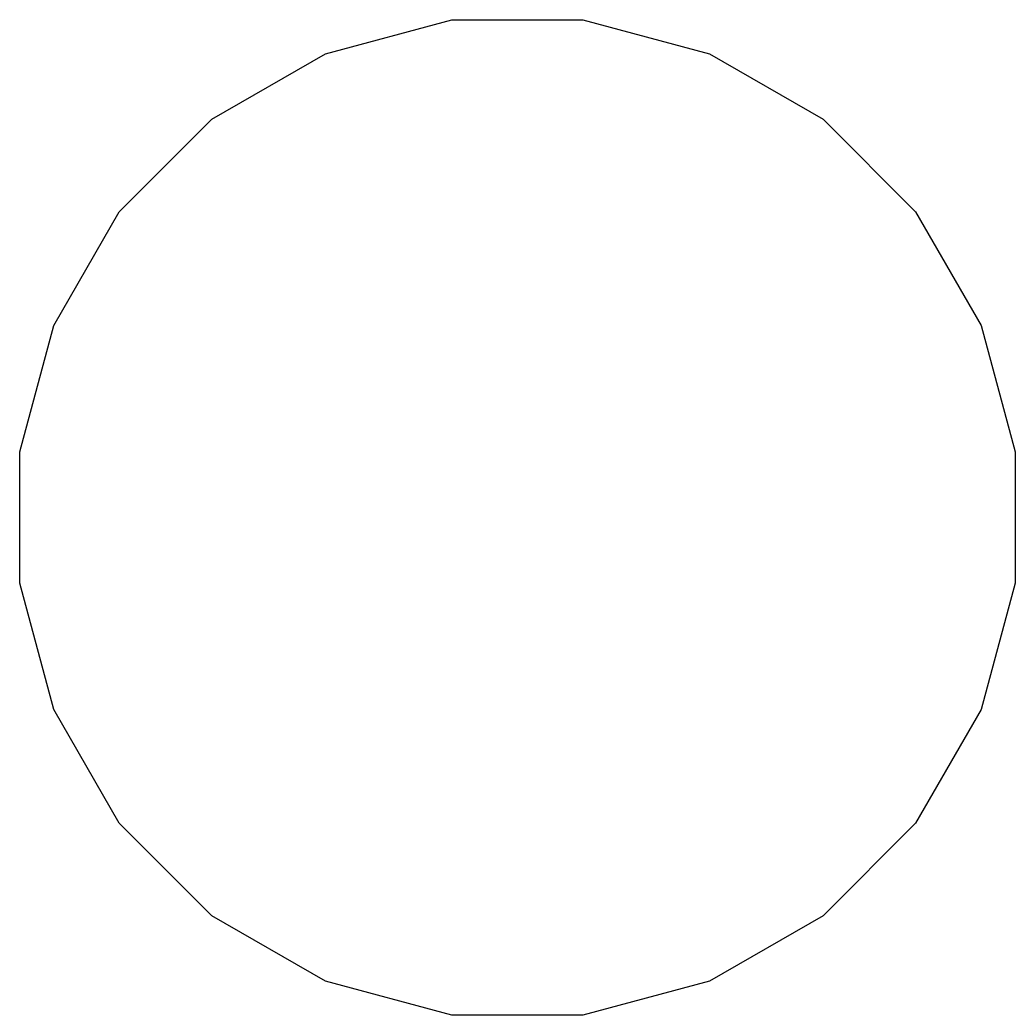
# Model space of a CAD drawing. Extents: x 2.05 to 8.87, y -5.84 to -2.88.
# Drawn here: x 2.43712 to 2.46249, y -5.05322 to -5.02785 of the extents above; entities that cross this region are included whole.
import ezdxf

# ---------------------------------------------------------------- set-up
doc = ezdxf.new("R2010")
doc.units = 0
doc.header["$MEASUREMENT"] = 0
doc.layers.add('BLACK', color=7, linetype='CONTINUOUS')

msp = doc.modelspace()

# ---------------------------------------------------------------- linework, layer by layer
at = {"layer": 'BLACK', "linetype": 'CONTINUOUS'}
for p, q in [((2.444907, -5.02871), (2.448133, -5.027846)), ((2.448133, -5.027846), (2.451473, -5.027846)), ((2.451473, -5.027846), (2.4547, -5.02871)), ((2.442014, -5.03038), (2.444907, -5.02871)), ((2.4547, -5.02871), (2.457592, -5.03038)), ((2.439652, -5.032742), (2.442014, -5.03038)), ((2.457592, -5.03038), (2.459954, -5.032742)), ((2.437982, -5.035635), (2.439652, -5.032742)), ((2.459954, -5.032742), (2.461624, -5.035635)), ((2.437117, -5.038861), (2.437982, -5.035635)), ((2.461624, -5.035635), (2.462489, -5.038861)), ((2.437117, -5.042202), (2.437117, -5.038861)), ((2.462489, -5.038861), (2.462489, -5.042202)), ((2.437982, -5.045428), (2.437117, -5.042202)), ((2.462489, -5.042202), (2.461624, -5.045428)), ((2.439652, -5.048321), (2.437982, -5.045428)), ((2.461624, -5.045428), (2.459954, -5.048321)), ((2.442014, -5.050683), (2.439652, -5.048321)), ((2.459954, -5.048321), (2.457592, -5.050683)), ((2.444907, -5.052353), (2.442014, -5.050683)), ((2.457592, -5.050683), (2.4547, -5.052353)), ((2.448133, -5.053217), (2.444907, -5.052353)), ((2.4547, -5.052353), (2.451473, -5.053217)), ((2.451473, -5.053217), (2.448133, -5.053217))]:
    msp.add_line(p, q, dxfattribs=at)

doc.saveas('drawing.dxf')
